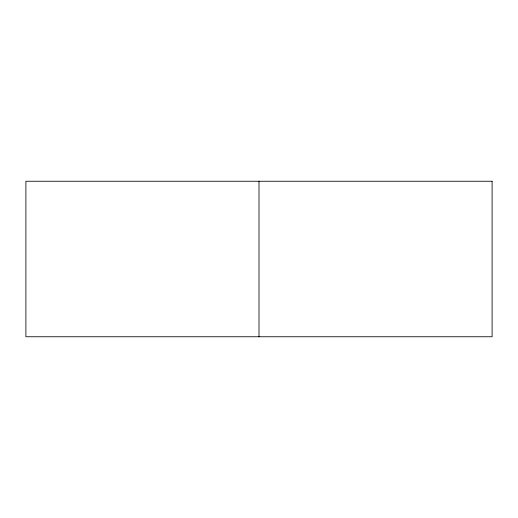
<?xml version="1.0" encoding="UTF-8"?>
<svg xmlns="http://www.w3.org/2000/svg" width="518" height="518" viewBox="0 0 518 518"><rect width="100%" height="100%" fill="white"/><g stroke="black" fill="none" stroke-linecap="round" stroke-linejoin="round"><path stroke-width="0.78" d="M259 181.248L259 336.752M492.1 181.248L25.9 181.248L25.9 336.752L492.1 336.752L492.1 181.248"/></g></svg>
